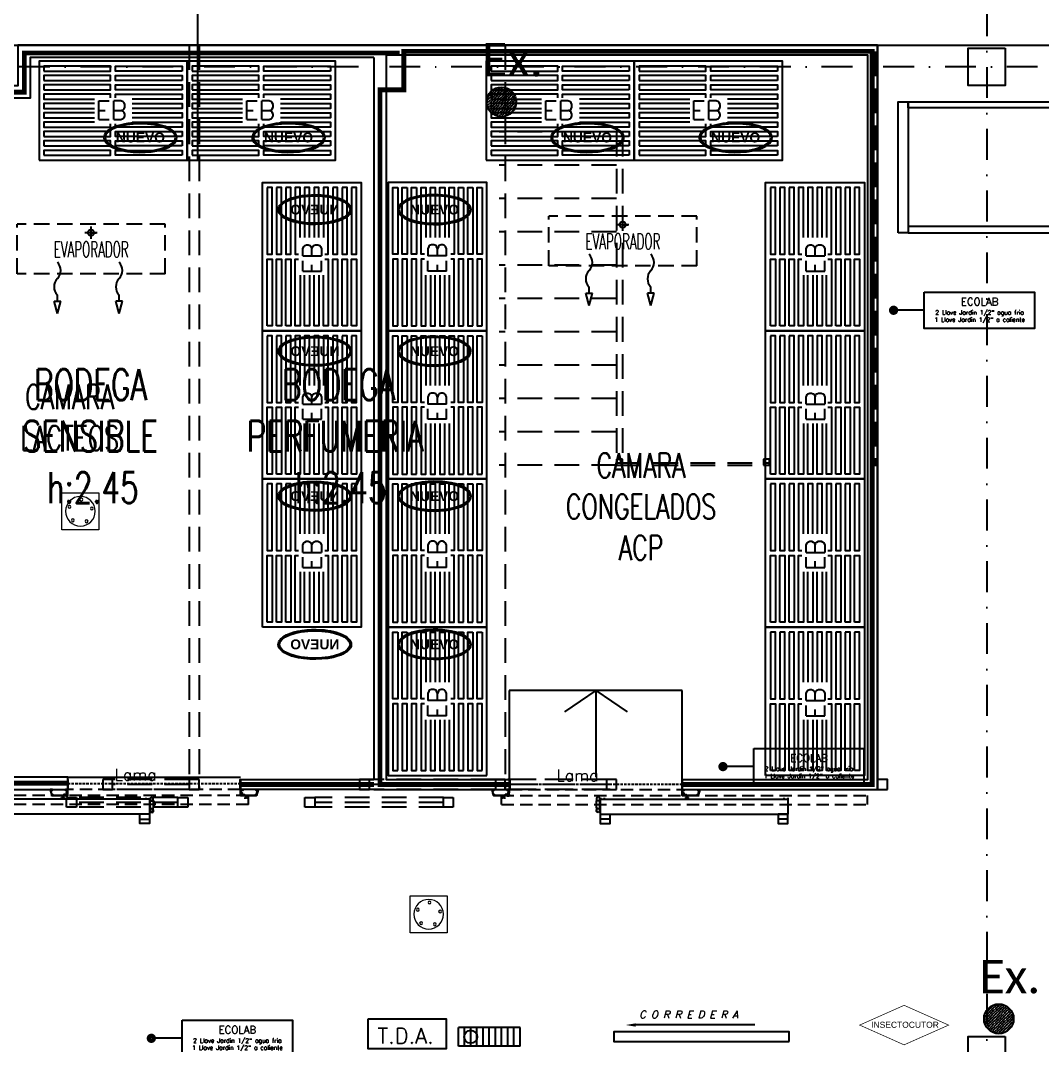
# Model space of a CAD drawing. Header units: millimetres. Extents: x 340 to 1003762, y 22 to 362022.
# Drawn here: x 612395 to 620672, y 299134 to 307432 of the extents above; entities that cross this region are included whole.
import ezdxf
from ezdxf.enums import TextEntityAlignment as Align

# ---------------------------------------------------------------- set-up
doc = ezdxf.new("R2010")
doc.units = ezdxf.units.MM
for name, pattern in [('LSBB_P_002 - PLANTA 1° NIVEL SALA DE VENTAS$0$000_ALTILLO PROPUESTA$0$HIDDEN', [0.375, 0.25, -0.125]), ('LSBB_P_002 - PLANTA 1° NIVEL SALA DE VENTAS$0$CONTINUOS', [0]), ('LSBB_P_002 - PLANTA 1° NIVEL SALA DE VENTAS$0$DASHDOT2', [0.5, 0.25, -0.125, 0, -0.125]), ('LSBB_P_002 - PLANTA 1° NIVEL SALA DE VENTAS$0$DASHED', [0.75, 0.5, -0.25]), ('LSBB_P_002 - PLANTA 1° NIVEL SALA DE VENTAS$0$HIDDEN', [0.375, 0.25, -0.125]), ('LSBB_P_002 - PLANTA 1° NIVEL SALA DE VENTAS$0$HIDDEN2', [0.1875, 0.125, -0.0625])]:
    doc.linetypes.add(name, pattern=pattern)
for name, color, linetype in [('A-DEMOLICION SV', 40, 'Continuous'), ('LSBB_P_002 - PLANTA 1° NIVEL SALA DE VENTAS$0$A-ACTIVOS NUEVOS', 20, 'Continuous'), ('LSBB_P_002 - PLANTA 1° NIVEL SALA DE VENTAS$0$A-DEMOLICIONES', 30, 'LSBB_P_002 - PLANTA 1° NIVEL SALA DE VENTAS$0$DASHED'), ('LSBB_P_002 - PLANTA 1° NIVEL SALA DE VENTAS$0$A-Equipamiento acero inox', 8, 'Continuous'), ('LSBB_P_002 - PLANTA 1° NIVEL SALA DE VENTAS$0$A-EVAPORADOR', 8, 'Continuous'), ('LSBB_P_002 - PLANTA 1° NIVEL SALA DE VENTAS$0$A-INSECTOCUTOR', 1, 'Continuous'), ('LSBB_P_002 - PLANTA 1° NIVEL SALA DE VENTAS$0$A-MOBILIARIO', 8, 'Continuous'), ('LSBB_P_002 - PLANTA 1° NIVEL SALA DE VENTAS$0$A-PANEL CAMARA NUEVO', 10, 'LSBB_P_002 - PLANTA 1° NIVEL SALA DE VENTAS$0$CONTINUOS'), ('LSBB_P_002 - PLANTA 1° NIVEL SALA DE VENTAS$0$A-PILETAS NUEVAS', 8, 'Continuous'), ('LSBB_P_002 - PLANTA 1° NIVEL SALA DE VENTAS$0$A-PUER', 2, 'Continuous'), ('LSBB_P_002 - PLANTA 1° NIVEL SALA DE VENTAS$0$A-PUERTAS NUEVAS', 10, 'Continuous'), ('LSBB_P_002 - PLANTA 1° NIVEL SALA DE VENTAS$0$A-SE CONSTRUYE RELLENO', 10, 'LSBB_P_002 - PLANTA 1° NIVEL SALA DE VENTAS$0$CONTINUOS'), ('LSBB_P_002 - PLANTA 1° NIVEL SALA DE VENTAS$0$A-TDA', 14, 'Continuous'), ('LSBB_P_002 - PLANTA 1° NIVEL SALA DE VENTAS$0$A-Textos', 2, 'Continuous'), ('LSBB_P_002 - PLANTA 1° NIVEL SALA DE VENTAS$0$CANALETA-DESAGUE', 4, 'Continuous'), ('LSBB_P_002 - PLANTA 1° NIVEL SALA DE VENTAS$0$E-TABIQUE-CAMARA', 1, 'Continuous'), ('LSBB_P_002 - PLANTA 1° NIVEL SALA DE VENTAS$0$EJES', 8, 'LSBB_P_002 - PLANTA 1° NIVEL SALA DE VENTAS$0$DASHDOT2'), ('LSBB_P_002 - PLANTA 1° NIVEL SALA DE VENTAS$0$ESTRUCTURA', 5, 'Continuous'), ('LSBB_P_002 - PLANTA 1° NIVEL SALA DE VENTAS$0$L-PILETAS EXISTENTES', 8, 'Continuous'), ('LSBB_P_002 - PLANTA 1° NIVEL SALA DE VENTAS$0$LINEA CORTES', 7, 'Continuous'), ('LSBB_P_002 - PLANTA 1° NIVEL SALA DE VENTAS$0$LLAVES ECOLAB', 90, 'Continuous'), ('LSBB_P_002 - PLANTA 1° NIVEL SALA DE VENTAS$0$MUROS', 5, 'Continuous'), ('LSBB_P_002 - PLANTA 1° NIVEL SALA DE VENTAS$0$N- EXTINTOR O RH', 1, 'Continuous'), ('LSBB_P_002 - PLANTA 1° NIVEL SALA DE VENTAS$0$PUERTAS', 2, 'Continuous'), ('LSBB_P_002 - PLANTA 1° NIVEL SALA DE VENTAS$0$RACKS BODEGAS', 2, 'Continuous'), ('LSBB_P_002 - PLANTA 1° NIVEL SALA DE VENTAS$0$TAB-REJA', 1, 'Continuous'), ('LSBB_P_002 - PLANTA 1° NIVEL SALA DE VENTAS$0$TABIQUE MALLA ACMA', 6, 'Continuous')]:
    doc.layers.add(name, color=color, linetype=linetype)
doc.styles.add('LSBB_P_002 - PLANTA 1° NIVEL SALA DE VENTAS$0$ARIAL', font='')
doc.styles.add('LSBB_P_002 - PLANTA 1° NIVEL SALA DE VENTAS$0$ROMANS', font='romans')
doc.styles.add('LSBB_P_002 - PLANTA 1° NIVEL SALA DE VENTAS$0$ROMANS20', font='ROMANS8.SHX', dxfattribs={"width": 0.9, "height": 2})
doc.styles.add('LSBB_P_002 - PLANTA 1° NIVEL SALA DE VENTAS$0$SANSSERIF', font='sas_____.pfb')
doc.styles.add('LSBB_P_002 - PLANTA 1° NIVEL SALA DE VENTAS$0$STANDARD', font='txt')
doc.styles.get('LSBB_P_002 - PLANTA 1° NIVEL SALA DE VENTAS$0$ARIAL').set_extended_font_data('Arial', bold=True)

# ---------------------------------------------------------------- blocks, each defined once
blk = doc.blocks.new('LSBB_P_002 - PLANTA 1° NIVEL SALA DE VENTAS$0$A$C0C1D28A6')
at = {"color": 8}
blk.add_circle((0.4, 0.075), 0.0524, dxfattribs=at)
at = {"layer": 'LSBB_P_002 - PLANTA 1° NIVEL SALA DE VENTAS$0$CANALETA-DESAGUE', "color": 8}
for p, q in [((0, 0.15), (0.5, 0.15)), ((0, 0.15), (0, 0)), ((0.05, 0.15), (0.05, 0)), ((0.1, 0.15), (0.1, 0)), ((0.15, 0.15), (0.15, 0)), ((0.2, 0.15), (0.2, 0)), ((0.25, 0.15), (0.25, 0)), ((0.3, 0.15), (0.3, 0)), ((0.35, 0.15), (0.35, 0)), ((0.4, 0.15), (0.4, 0)), ((0.45, 0.15), (0.45, 0)), ((0.5, 0.15), (0.5, 0)), ((0, 0), (0.5, 0))]:
    blk.add_line(p, q, dxfattribs=at)
blk = doc.blocks.new('LSBB_P_002 - PLANTA 1° NIVEL SALA DE VENTAS$0$A$C18211239')
at = {"layer": 'LSBB_P_002 - PLANTA 1° NIVEL SALA DE VENTAS$0$A-TDA'}
blk.add_lwpolyline([(0, 0.1934), (0.5054, 0.1934), (0.5054, 0), (0, 0)], close=True, dxfattribs=at)
at = {"layer": 'LSBB_P_002 - PLANTA 1° NIVEL SALA DE VENTAS$0$A-TDA', "style": 'LSBB_P_002 - PLANTA 1° NIVEL SALA DE VENTAS$0$ROMANS'}
blk.add_text('T.D.A.', height=0.1, dxfattribs=at).set_placement((0.0614, 0.0346))
blk = doc.blocks.new('LSBB_P_002 - PLANTA 1° NIVEL SALA DE VENTAS$0$A$C5D5E3A85')
at = {"color": 0, "linetype": 'ByBlock', "extrusion": (-1, -4e-16, 0)}
for p, q in [((0.8506, 0.252), (0.8506, 0.232)), ((0.8726, 0.232), (0.8726, 0.252)), ((0.8446, 0.228), (0.8489, 0.228)), ((0.8446, 0.172), (0.8446, 0.228)), ((0.8496, 0.172), (0.8446, 0.172)), ((0.8476, 0.222), (0.8476, 0.174)), ((0.8736, 0.172), (0.8496, 0.172)), ((0.8506, 0.2307), (0.8506, 0.232)), ((0.8506, 0.172), (0.8506, 0.152)), ((0.8726, 0.2307), (0.8726, 0.232)), ((0.8726, 0.152), (0.8726, 0.172)), ((0.8796, 0.172), (0.8736, 0.172)), ((0.8742, 0.228), (0.8796, 0.228)), ((0.8756, 0.222), (0.8756, 0.174))]:
    blk.add_line(p, q, dxfattribs=at)
at = {"color": 0, "linetype": 'ByBlock'}
for p, q in [((0.9596, 0.32), (0.8796, 0.32)), ((2.3993, 0.32), (2.3193, 0.32)), ((2.3993, 0.28), (2.3193, 0.28)), ((2.3993, 0.16), (2.3993, 0.28)), ((0.8796, 0.16), (0.8796, 0.24)), ((0.0865, 0.1555), (0.0865, 0.146)), ((0.1069, 0.146), (0.0865, 0.146)), ((0.1069, 0.1555), (0.1069, 0.146)), ((0.8818, 0.16), (0.9118, 0.16)), ((0.8818, 0.1485), (0.8818, 0.16)), ((0.9118, 0.1485), (0.9118, 0.16)), ((1.572, 0.1555), (1.572, 0.146)), ((1.572, 0.146), (1.5924, 0.146)), ((1.5924, 0.1555), (1.5924, 0.146)), ((2.367, 0.1485), (2.367, 0.16)), ((2.397, 0.1485), (2.397, 0.16))]:
    blk.add_line(p, q, dxfattribs=at)
for p, q in [((0.8796, 0.28), (2.3993, 0.28)), ((0.8796, 0.16), (2.3993, 0.16))]:
    blk.add_line(p, q)
at = {"color": 8, "linetype": 'LSBB_P_002 - PLANTA 1° NIVEL SALA DE VENTAS$0$HIDDEN2', "ltscale": 0.8}
for p, q in [((0.0796, 0.2016), (3.0425, 0.2016)), ((0.0796, 0.2016), (0.0796, 0.13)), ((3.0425, 0.2016), (3.0425, 0.13)), ((0.0796, 0.13), (3.0425, 0.13)), ((0.1459, 0.08), (1.5425, 0.08))]:
    blk.add_line(p, q, dxfattribs=at)
at = {"color": 0, "linetype": 'ByBlock', "ltscale": 5}
for p, q in [((0.1425, 0), (0.1425, 0.08)), ((1.5425, 0), (1.5425, 0.08))]:
    blk.add_line(p, q, dxfattribs=at)
at = {"color": 0, "linetype": 'ByBlock'}
for points in [[(0.8796, 0.28), (0.8796, 0.355), (0.9596, 0.355), (0.9596, 0.28)], [(2.3193, 0.28), (2.3193, 0.355), (2.3993, 0.355), (2.3993, 0.28)], [(0.8796, 0.24), (0.8796, 0.28)]]:
    blk.add_lwpolyline(points, dxfattribs=at)
for points in [[(0.0134, 0.1225), (0.0208, 0.1225, -0.343826), (0.0212, 0.1221), (0.0212, 0.1214, -0.414214), (0.0208, 0.121), (0.0131, 0.121, 0.336332), (0.0129, 0.1209), (0.0022, 0.0826, 0.496634), (0.0027, 0.082), (0.0105, 0.082, 0.414214), (0.011, 0.0825), (0.011, 0.0865, -0.414214), (0.0125, 0.088), (0.0164, 0.088, -0.414214), (0.017, 0.0874), (0.017, 0.0871, -0.414214), (0.0164, 0.0865), (0.013, 0.0865, 0.414214), (0.0125, 0.086), (0.0125, 0.0825, 0.414214), (0.013, 0.082), (0.0189, 0.082, -0.414214), (0.0195, 0.0814), (0.0195, 0.0806, -0.414214), (0.0189, 0.08), (0.0014, 0.08, -0.496634), (0, 0.0819), (0.0132, 0.1289, -0.336332), (0.0146, 0.13), (0.125, 0.13, -0.414214), (0.1265, 0.1285), (0.1265, 0.1245, 0.414214), (0.127, 0.124), (0.13, 0.124, -0.414214), (0.1315, 0.1225), (0.1315, 0.1095, 0.414214), (0.132, 0.109), (0.138, 0.109, 0.674073), (0.1385, 0.1095), (0.1385, 0.1225, -0.414214), (0.14, 0.124), (0.141, 0.124, -0.414214), (0.1425, 0.1225), (0.1425, 0.0815, -0.414214), (0.141, 0.08), (0.1231, 0.08, -0.414214), (0.1225, 0.0806), (0.1225, 0.0814, -0.414214), (0.1231, 0.082), (0.129, 0.082, 0.414214), (0.1295, 0.0825), (0.1295, 0.086, 0.414214), (0.129, 0.0865), (0.1256, 0.0865, -0.414214), (0.125, 0.0871), (0.125, 0.0874, -0.414214), (0.1256, 0.088), (0.1295, 0.088, -0.414214), (0.131, 0.0865), (0.131, 0.0825, 0.414214), (0.1315, 0.082), (0.14, 0.082, 0.414214), (0.1405, 0.0825), (0.1405, 0.1065, 0.414214), (0.14, 0.107), (0.131, 0.107, -0.414214), (0.1295, 0.1085), (0.1295, 0.1215, 0.414214), (0.129, 0.122), (0.126, 0.122, -0.414214), (0.1245, 0.1235), (0.1245, 0.1275, 0.414214), (0.124, 0.128), (0.1195, 0.128, 0.414214), (0.119, 0.1275), (0.119, 0.1225, -0.414214), (0.1175, 0.121), (0.1106, 0.121, -0.414214), (0.11, 0.1216), (0.11, 0.1224, -0.414214), (0.1106, 0.123), (0.1165, 0.123, 0.414214), (0.117, 0.1235), (0.117, 0.1275, 0.414214), (0.1165, 0.128), (0.0153, 0.128, 0.336332), (0.0148, 0.1276), (0.0134, 0.1225)], [(1.6716, 0.1225), (1.6642, 0.1225, 0.343826), (1.6638, 0.1221), (1.6638, 0.1214, 0.414214), (1.6642, 0.121), (1.6719, 0.121, -0.336332), (1.6721, 0.1209), (1.6828, 0.0826, -0.496634), (1.6823, 0.082), (1.6745, 0.082, -0.414214), (1.674, 0.0825), (1.674, 0.0865, 0.414214), (1.6725, 0.088), (1.6686, 0.088, 0.414214), (1.668, 0.0874), (1.668, 0.0871, 0.414214), (1.6686, 0.0865), (1.672, 0.0865, -0.414214), (1.6725, 0.086), (1.6725, 0.0825, -0.414214), (1.672, 0.082), (1.6661, 0.082, 0.414214), (1.6655, 0.0814), (1.6655, 0.0806, 0.414214), (1.6661, 0.08), (1.6836, 0.08, 0.496634), (1.685, 0.0819), (1.6719, 0.1289, 0.336332), (1.6704, 0.13), (1.56, 0.13, 0.414214), (1.5585, 0.1285), (1.5585, 0.1245, -0.414214), (1.558, 0.124), (1.555, 0.124, 0.414214), (1.5535, 0.1225), (1.5535, 0.1095, -0.414214), (1.553, 0.109), (1.547, 0.109, -0.674073), (1.5465, 0.1095), (1.5465, 0.1225, 0.414214), (1.545, 0.124), (1.544, 0.124, 0.414214), (1.5425, 0.1225), (1.5425, 0.0815, 0.414214), (1.544, 0.08), (1.5619, 0.08, 0.414214), (1.5625, 0.0806), (1.5625, 0.0814, 0.414214), (1.5619, 0.082), (1.556, 0.082, -0.414214), (1.5555, 0.0825), (1.5555, 0.086, -0.414214), (1.556, 0.0865), (1.5594, 0.0865, 0.414214), (1.56, 0.0871), (1.56, 0.0874, 0.414214), (1.5594, 0.088), (1.5555, 0.088, 0.414214), (1.554, 0.0865), (1.554, 0.0825, -0.414214), (1.5535, 0.082), (1.545, 0.082, -0.414214), (1.5445, 0.0825), (1.5445, 0.1065, -0.414214), (1.545, 0.107), (1.554, 0.107, 0.414214), (1.5555, 0.1085), (1.5555, 0.1215, -0.414214), (1.556, 0.122), (1.559, 0.122, 0.414214), (1.5605, 0.1235), (1.5605, 0.1275, -0.414214), (1.561, 0.128), (1.5655, 0.128, -0.414214), (1.566, 0.1275), (1.566, 0.1225, 0.414214), (1.5675, 0.121), (1.5744, 0.121, 0.414214), (1.575, 0.1216), (1.575, 0.1224, 0.414214), (1.5744, 0.123), (1.5685, 0.123, -0.414214), (1.568, 0.1235), (1.568, 0.1275, -0.414214), (1.5685, 0.128), (1.6697, 0.128, -0.336332), (1.6702, 0.1276), (1.6716, 0.1225)]]:
    blk.add_lwpolyline(points, format="xyb", dxfattribs=at)
at = {"color": 0, "linetype": 'ByBlock', "const_width": 0.0017}
for points in [[(0.0812, 0.1565), (0.0869, 0.1565)], [(0.084, 0.1565), (0.084, 0.1289)], [(0.1123, 0.1565), (0.1066, 0.1565)], [(0.1094, 0.1565), (0.1094, 0.1289)], [(1.5665, 0.1565), (1.5723, 0.1565)], [(1.5694, 0.1565), (1.5694, 0.1289)], [(1.5977, 0.1565), (1.5919, 0.1565)], [(1.5948, 0.1565), (1.5948, 0.1289)]]:
    blk.add_lwpolyline(points, dxfattribs=at)
at = {"color": 0, "linetype": 'ByBlock'}
for points in [[(0.126, 0.1303), (0.126, 0.1303, -0.346184), (0.127, 0.1312), (0.14, 0.1312, -0.414214), (0.143, 0.1282), (0.143, 0.1241, 0.093021), (0.1412, 0.1244), (0.1398, 0.1244, 0.315183), (0.1375, 0.1221), (0.1375, 0.1221), (0.1382, 0.1221, -0.414214), (0.1385, 0.1218), (0.1385, 0.1191, -0.414214), (0.1365, 0.1171), (0.133, 0.1171, -0.414214), (0.1315, 0.1186), (0.1315, 0.1214, -0.414214), (0.1322, 0.1221), (0.1325, 0.1221, 0.414214), (0.133, 0.1226), (0.133, 0.1226, 0.414214), (0.1315, 0.1241), (0.13, 0.1241, -0.414214), (0.127, 0.1272), (0.127, 0.1292, 0.31619)], [(0.135, 0.1191), (0.1354, 0.1191, 0.414214), (0.1357, 0.1194), (0.1357, 0.1238, 0.414214), (0.1354, 0.1241), (0.135, 0.1241, 0.414214), (0.1347, 0.1238), (0.1347, 0.1194, 0.414214)], [(1.559, 0.1303), (1.559, 0.1303, 0.346184), (1.558, 0.1312), (1.545, 0.1312, 0.414214), (1.542, 0.1282), (1.542, 0.1241, -0.093021), (1.5438, 0.1244), (1.5453, 0.1244, -0.315183), (1.5475, 0.1221), (1.5475, 0.1221), (1.5468, 0.1221, 0.414214), (1.5465, 0.1218), (1.5465, 0.1191, 0.414214), (1.5485, 0.1171), (1.552, 0.1171, 0.414214), (1.5535, 0.1186), (1.5535, 0.1214, 0.414214), (1.5528, 0.1221), (1.5525, 0.1221, -0.414214), (1.552, 0.1226), (1.552, 0.1226, -0.414214), (1.5535, 0.1241), (1.555, 0.1241, 0.414214), (1.558, 0.1272), (1.558, 0.1292, -0.31619)], [(1.55, 0.1191), (1.5496, 0.1191, -0.414214), (1.5493, 0.1194), (1.5493, 0.1238, -0.414214), (1.5496, 0.1241), (1.55, 0.1241, -0.414214), (1.5503, 0.1238), (1.5503, 0.1194, -0.414214)]]:
    blk.add_lwpolyline(points, format="xyb", close=True, dxfattribs=at)
for centre, radius, start, end in [((0.8616, 0.252), 0.014, 90, 218.21321), ((0.8616, 0.252), 0.011, 90, 180), ((0.8616, 0.252), 0.014, 321.78679, 90), ((0.8616, 0.252), 0.011, 0, 90), ((0.8616, 0.222), 0.014, 0, 180), ((0.8496, 0.174), 0.002, 180, 270), ((0.8736, 0.174), 0.002, 270, 0), ((0.8616, 0.152), 0.011, 180, 0)]:
    blk.add_arc(centre, radius, start, end, dxfattribs=at)
blk = doc.blocks.new('LSBB_P_002 - PLANTA 1° NIVEL SALA DE VENTAS$0$A$C112258A6')
at = {"layer": 'LSBB_P_002 - PLANTA 1° NIVEL SALA DE VENTAS$0$A-Equipamiento acero inox'}
for points in [[(0, 0.8), (1.2, 0.8), (1.2, 0), (0, 0), (0, 0.8)], [(0.4492, 0.4937), (0.04, 0.4937), (0.04, 0.5337), (0.58, 0.5337), (0.58, 0.5071)], [(0.7557, 0.4937), (1.16, 0.4937), (1.16, 0.5337), (0.62, 0.5337), (0.62, 0.5071)], [(0.4492, 0.4179), (0.04, 0.4179), (0.04, 0.4579), (0.4492, 0.4579)], [(0.7557, 0.4179), (1.16, 0.4179), (1.16, 0.4579), (0.7557, 0.4579)], [(0.4492, 0.3421), (0.04, 0.3421), (0.04, 0.3821), (0.4492, 0.3821)], [(0.7557, 0.3421), (1.16, 0.3421), (1.16, 0.3821), (0.7557, 0.3821)], [(0.58, 0.2951), (0.58, 0.2663), (0.04, 0.2663), (0.04, 0.3063), (0.4492, 0.3063)], [(0.62, 0.2951), (0.62, 0.2663), (1.16, 0.2663), (1.16, 0.3063), (0.7557, 0.3063)]]:
    blk.add_lwpolyline(points, dxfattribs=at)
for points in [[(0.04, 0.7611), (0.58, 0.7611), (0.58, 0.7211), (0.04, 0.7211)], [(1.16, 0.7611), (0.62, 0.7611), (0.62, 0.7211), (1.16, 0.7211)], [(0.04, 0.6853), (0.58, 0.6853), (0.58, 0.6453), (0.04, 0.6453)], [(1.16, 0.6853), (0.62, 0.6853), (0.62, 0.6453), (1.16, 0.6453)], [(0.04, 0.6095), (0.58, 0.6095), (0.58, 0.5695), (0.04, 0.5695)], [(1.16, 0.6095), (0.62, 0.6095), (0.62, 0.5695), (1.16, 0.5695)], [(0.04, 0.2305), (0.58, 0.2305), (0.58, 0.1905), (0.04, 0.1905)], [(1.16, 0.2305), (0.62, 0.2305), (0.62, 0.1905), (1.16, 0.1905)], [(0.04, 0.1547), (0.58, 0.1547), (0.58, 0.1147), (0.04, 0.1147)], [(1.16, 0.1547), (0.62, 0.1547), (0.62, 0.1147), (1.16, 0.1147)], [(0.04, 0.0789), (0.58, 0.0789), (0.58, 0.0389), (0.04, 0.0389)], [(1.16, 0.0789), (0.62, 0.0789), (0.62, 0.0389), (1.16, 0.0389)]]:
    blk.add_lwpolyline(points, close=True, dxfattribs=at)
at = {"layer": 'LSBB_P_002 - PLANTA 1° NIVEL SALA DE VENTAS$0$A-Equipamiento acero inox', "style": 'LSBB_P_002 - PLANTA 1° NIVEL SALA DE VENTAS$0$ROMANS'}
blk.add_text('EB ', height=0.15, dxfattribs=at).set_placement((0.4576, 0.3213))
blk = doc.blocks.new('LSBB_P_002 - PLANTA 1° NIVEL SALA DE VENTAS$0$A$C529333AF')
at = {"layer": 'LSBB_P_002 - PLANTA 1° NIVEL SALA DE VENTAS$0$A-ACTIVOS NUEVOS', "extrusion": (0, 0, -1)}
blk.add_ellipse((0, 0), major_axis=(0.2855, 0), ratio=0.388575, dxfattribs=at)
at = {"layer": 'LSBB_P_002 - PLANTA 1° NIVEL SALA DE VENTAS$0$A-ACTIVOS NUEVOS'}
blk.add_open_spline([(0.2955, 0), (0.2955, -0.021), (0.2828, -0.0409), (0.2407, -0.0737), (0.2108, -0.0875), (0.0693, -0.1291), (-0.0893, -0.1272), (-0.2453, -0.0748), (-0.2842, -0.048), (-0.3027, 0.019), (-0.2777, 0.0523), (-0.188, 0.0987), (-0.1218, 0.1143), (0.0524, 0.1263), (0.163, 0.1102), (0.2698, 0.0572), (0.2955, 0.0303), (0.2955, 0)], degree=3, knots=[0, 0, 0, 0, 0.461791, 0.461791, 0.923583, 0.923583, 2.283227, 2.283227, 3.034626, 3.034626, 3.786024, 3.786024, 4.537423, 4.537423, 5.618495, 5.618495, 6.283185, 6.283185, 6.283185, 6.283185], dxfattribs=at)
at = {"layer": 'LSBB_P_002 - PLANTA 1° NIVEL SALA DE VENTAS$0$A-ACTIVOS NUEVOS', "insert": (0, 0), "char_height": 0.08, "attachment_point": 5, "style": 'LSBB_P_002 - PLANTA 1° NIVEL SALA DE VENTAS$0$ARIAL'}
blk.add_mtext_dynamic_manual_height_columns('NUEVO', width=0.536552, gutter_width=0.7, heights=[0], dxfattribs=at)
blk = doc.blocks.new('LSBB_P_002 - PLANTA 1° NIVEL SALA DE VENTAS$0$A$C0C504C7A')
at = {"const_width": 0.0089}
blk.add_lwpolyline([(0.001, 0.585), (0.261, 0), (0.001, -0.586), (-0.259, 0)], close=True, dxfattribs=at)
at = {"style": 'LSBB_P_002 - PLANTA 1° NIVEL SALA DE VENTAS$0$SANSSERIF'}
blk.add_text('INSECTOCUTOR', height=0.07969, rotation=270, dxfattribs=at).set_placement((-0.035, -0.012), align=Align.CENTER)
blk = doc.blocks.new('LSBB_P_002 - PLANTA 1° NIVEL SALA DE VENTAS$0$EVC5-302-22')
at = {"linetype": 'LSBB_P_002 - PLANTA 1° NIVEL SALA DE VENTAS$0$HIDDEN', "ltscale": 0.5}
for p, q in [((2.3, -0.1), (1.1, -0.1)), ((1.1, -0.5), (1.1, -0.1)), ((2.3, -0.5), (2.3, -0.1)), ((2.3, -0.5), (1.1, -0.5))]:
    blk.add_line(p, q, dxfattribs=at)
for p, q in [((1.7, -0.2188), (1.7, -0.1188)), ((1.75, -0.1688), (1.65, -0.1688)), ((1.7, -0.1688), (1.74, -0.1688)), ((1.4001, -0.7226), (1.4537, -0.7226)), ((1.4269, -0.8226), (1.4001, -0.7226)), ((1.4269, -0.7226), (1.4269, -0.6726)), ((1.4269, -0.8226), (1.4537, -0.7226)), ((1.9537, -0.7226), (1.9001, -0.7226)), ((1.9269, -0.8226), (1.9001, -0.7226)), ((1.9269, -0.7226), (1.9269, -0.6726)), ((1.9269, -0.8226), (1.9537, -0.7226))]:
    blk.add_line(p, q)
blk.add_circle((1.7, -0.1688), 0.025)
for centre, start, end in [((1.3584, -0.4738), 315.9581, 44.0419), ((1.8584, -0.4738), 315.9581, 44.0419), ((1.4954, -0.6063), 135.9581, 224.0419), ((1.9954, -0.6063), 135.9581, 224.0419)]:
    blk.add_arc(centre, 0.0953, start, end)
at = {"style": 'LSBB_P_002 - PLANTA 1° NIVEL SALA DE VENTAS$0$ROMANS20', "width": 0.55}
blk.add_text('EVAPORADOR', height=0.128, dxfattribs=at).set_placement((1.7009, -0.3034), align=Align.MIDDLE)
blk = doc.blocks.new('LSBB_P_002 - PLANTA 1° NIVEL SALA DE VENTAS$0$A$C69995B83')
at = {"linetype": 'Continuous', "lineweight": 20}
for p, q in [((0, 0), (-0.3, 0)), ((-0.3, 0), (-0.3, -0.3)), ((0, -0.3), (0, 0)), ((-0.3, -0.3), (0, -0.3))]:
    blk.add_line(p, q, dxfattribs=at)
at = {"linetype": 'Continuous', "lineweight": 20, "const_width": 0.00333}
blk.add_lwpolyline([(-0.3, -0.3), (-0.3, 0), (0, 0), (0, -0.3)], close=True, dxfattribs=at)
at = {"linetype": 'Continuous', "lineweight": 20}
for centre, radius in [((-0.15, -0.15), 0.1199), ((-0.1863, -0.062), 0.0117), ((-0.0775, -0.0883), 0.0117), ((-0.2449, -0.1573), 0.0117), ((-0.2449, -0.1573), 0.0117), ((-0.1724, -0.2425), 0.0117), ((-0.0689, -0.1999), 0.0117)]:
    blk.add_circle(centre, radius, dxfattribs=at)
blk = doc.blocks.new('LSBB_P_002 - PLANTA 1° NIVEL SALA DE VENTAS$0$LLAVE ECOLAB')
at = {"layer": 'LSBB_P_002 - PLANTA 1° NIVEL SALA DE VENTAS$0$LLAVES ECOLAB', "color": 8}
blk.add_lwpolyline([(-1.5014, 0.5435), (-1.5014, 1.4369), (-1.2086, 1.4369), (-1.2086, 0.5435)], close=True, dxfattribs=at)
for points in [[(-1.355, 0.5435), (-1.355, 0.2948)], [(-1.355, 0.5107), (-1.355, 0.2948)]]:
    blk.add_lwpolyline(points, dxfattribs=at)
at = {"layer": 'LSBB_P_002 - PLANTA 1° NIVEL SALA DE VENTAS$0$LLAVES ECOLAB', "color": 8, "const_width": 0.035}
blk.add_lwpolyline([(-1.375, 0.2948, 1), (-1.335, 0.2948, 1)], format="xyb", close=True, dxfattribs=at)
blk.add_lwpolyline([(-1.375, 0.2948, 1), (-1.335, 0.2948, 1)], format="xyb", close=True, dxfattribs=at)
at = {"layer": 'LSBB_P_002 - PLANTA 1° NIVEL SALA DE VENTAS$0$A-MOBILIARIO', "ltscale": 0.25, "insert": (-1.3522, 0.9916), "char_height": 0.06, "width": 1.146377, "attachment_point": 5, "rotation": 90, "style": 'LSBB_P_002 - PLANTA 1° NIVEL SALA DE VENTAS$0$ROMANS'}
blk.add_mtext('\\A1;ECOLAB\\P{\\H0.58333x;2 Llave Jardin 1/2" agua fria\\P1 Llave Jardin 1/2" a caliente}', dxfattribs=at)
blk = doc.blocks.new('LSBB_P_002 - PLANTA 1° NIVEL SALA DE VENTAS$0$A$C733336A8')
at = {"layer": 'LSBB_P_002 - PLANTA 1° NIVEL SALA DE VENTAS$0$N- EXTINTOR O RH', "linetype": 'ByBlock'}
h = blk.add_hatch(dxfattribs=at)
h.set_pattern_fill('ANSI36,_I', color=256, scale=0.126, style=2)
h.set_pattern_definition([(45, (8652.443333, -21254.299438), (0.008352698853, 0.03062656246), [0.039375, -0.007875, 0, -0.007875])])
edge = h.paths.add_edge_path()
edge.add_arc((0.1724, 0.12), 0.12, 0, 360)
at = {"layer": 'LSBB_P_002 - PLANTA 1° NIVEL SALA DE VENTAS$0$N- EXTINTOR O RH'}
blk.add_circle((0.1724, 0.12), 0.12, dxfattribs=at)
at = {"layer": 'LSBB_P_002 - PLANTA 1° NIVEL SALA DE VENTAS$0$N- EXTINTOR O RH', "insert": (0.2618, 0.4601), "char_height": 0.27, "width": 6.008867, "attachment_point": 5, "style": 'LSBB_P_002 - PLANTA 1° NIVEL SALA DE VENTAS$0$STANDARD'}
blk.add_mtext('{\\fCalibri|b0|i0|c0|p34;Ex.}', dxfattribs=at)
blk = doc.blocks.new('LSBB_P_002 - PLANTA 1° NIVEL SALA DE VENTAS$0$EXTINTORES EXISTENTES')
at = {"layer": 'LSBB_P_002 - PLANTA 1° NIVEL SALA DE VENTAS$0$N- EXTINTOR O RH', "color": 20}
for p in [(839.2559, 320.7582), (843.2851, 313.3353)]:
    blk.add_blockref('LSBB_P_002 - PLANTA 1° NIVEL SALA DE VENTAS$0$A$C733336A8', p, dxfattribs=at)
blk = doc.blocks.new('LSBB_P_002 - PLANTA 1° NIVEL SALA DE VENTAS$0$DEMOL')
at = {"layer": 'LSBB_P_002 - PLANTA 1° NIVEL SALA DE VENTAS$0$A-DEMOLICIONES', "linetype": 'LSBB_P_002 - PLANTA 1° NIVEL SALA DE VENTAS$0$000_ALTILLO PROPUESTA$0$HIDDEN', "ltscale": 0.8}
for p, q in [((1036.9795, 321.3406), (1036.9795, 315.3156)), ((1037.0595, 321.3406), (1037.0595, 315.3156)), ((1039.5395, 321.3406), (1039.5395, 315.3156)), ((1042.5211, 321.2906), (1042.5211, 317.9406)), ((1042.5395, 321.2906), (1042.5395, 317.9406)), ((1040.4395, 320.6406), (1039.4895, 320.6406)), ((1040.4395, 320.6406), (1040.4395, 317.9406)), ((1040.4895, 320.6406), (1040.4895, 317.9406)), ((1040.4395, 320.3706), (1039.4895, 320.3706)), ((1040.4395, 320.1006), (1039.4895, 320.1006)), ((1040.4395, 319.8306), (1039.4895, 319.8306)), ((1040.4395, 319.5606), (1039.4895, 319.5606)), ((1040.4395, 319.2906), (1039.4895, 319.2906)), ((1040.4395, 319.0206), (1039.4895, 319.0206)), ((1040.4395, 318.7506), (1039.4895, 318.7506)), ((1040.4395, 318.4806), (1039.4895, 318.4806)), ((1040.4395, 318.2106), (1039.4895, 318.2106)), ((1040.4895, 317.9906), (1040.4395, 317.9906)), ((1040.4395, 317.9906), (1040.4395, 317.9406)), ((1040.4895, 317.9406), (1040.4895, 317.9906)), ((1041.6809, 317.9906), (1041.6309, 317.9906)), ((1041.6309, 317.9906), (1041.6309, 317.9406)), ((1041.6809, 317.9406), (1041.6809, 317.9906)), ((1042.5553, 317.9906), (1042.5053, 317.9906)), ((1042.5053, 317.9906), (1042.5053, 317.9406)), ((1042.5553, 317.9406), (1042.5553, 317.9906)), ((1040.4395, 317.9406), (1039.4895, 317.9406)), ((1040.4395, 317.959), (1041.6809, 317.959)), ((1040.4395, 317.959), (1041.6809, 317.959)), ((1040.4395, 317.9406), (1041.6809, 317.9406)), ((1040.4395, 317.9406), (1040.4895, 317.9406)), ((1041.6309, 317.9406), (1041.6809, 317.9406)), ((1042.5053, 317.9406), (1042.5553, 317.9406)), ((1036.3595, 315.3956), (1036.2795, 315.3956)), ((1036.2795, 315.3956), (1036.2795, 315.3156)), ((1036.3595, 315.3956), (1036.2795, 315.3956)), ((1036.2795, 315.3956), (1036.2795, 315.3156)), ((1036.3595, 315.3156), (1036.3595, 315.3956)), ((1036.3595, 315.3156), (1036.3595, 315.3956)), ((1036.9795, 315.3956), (1036.3595, 315.3956)), ((1036.9795, 315.3956), (1036.3595, 315.3956)), ((1036.9795, 315.3556), (1036.3595, 315.3556)), ((1036.9795, 315.3556), (1036.3595, 315.3556)), ((1037.0595, 315.3956), (1036.9795, 315.3956)), ((1036.9795, 315.3956), (1036.9795, 315.3156)), ((1037.0595, 315.3956), (1036.9795, 315.3956)), ((1036.9795, 315.3956), (1036.9795, 315.3156)), ((1037.0595, 315.3156), (1037.0595, 315.3956)), ((1037.0595, 315.3156), (1037.0595, 315.3956)), ((1038.4395, 315.3956), (1038.3595, 315.3956)), ((1038.3595, 315.3956), (1038.3595, 315.3156)), ((1038.4395, 315.3956), (1038.3595, 315.3956)), ((1038.3595, 315.3956), (1038.3595, 315.3156)), ((1038.4395, 315.3156), (1038.4395, 315.3956)), ((1038.4395, 315.3156), (1038.4395, 315.3956)), ((1039.4595, 315.3956), (1038.4395, 315.3956)), ((1039.4595, 315.3956), (1038.4395, 315.3956)), ((1039.4595, 315.3556), (1038.4395, 315.3556)), ((1039.4595, 315.3556), (1038.4395, 315.3556)), ((1039.5395, 315.3956), (1039.4595, 315.3956)), ((1039.4595, 315.3956), (1039.4595, 315.3156)), ((1039.5395, 315.3956), (1039.4595, 315.3956)), ((1039.4595, 315.3956), (1039.4595, 315.3156)), ((1039.5395, 315.3156), (1039.5395, 315.3956)), ((1039.5395, 315.3156), (1039.5395, 315.3956)), ((1040.3895, 315.3956), (1039.5395, 315.3956)), ((1040.3595, 315.3956), (1039.5395, 315.3956)), ((1040.3895, 315.3556), (1039.5395, 315.3556)), ((1040.3595, 315.3556), (1039.5395, 315.3556)), ((1040.4395, 315.3956), (1040.3595, 315.3956)), ((1040.3595, 315.3956), (1040.3595, 315.3156)), ((1040.4395, 315.3956), (1040.3595, 315.3956)), ((1040.3595, 315.3956), (1040.3595, 315.3156)), ((1040.4395, 315.3156), (1040.4395, 315.3956)), ((1040.4395, 315.3156), (1040.4395, 315.3956)), ((1035.9856, 315.1709), (1035.9856, 315.2509)), ((1035.9856, 315.2509), (1036.0656, 315.2509)), ((1035.9856, 315.1709), (1035.9856, 315.2509)), ((1035.9856, 315.2509), (1036.0656, 315.2509)), ((1036.0656, 315.2509), (1036.0656, 315.1709)), ((1036.8882, 315.2509), (1036.0656, 315.2509)), ((1036.0656, 315.2509), (1036.0656, 315.1709)), ((1036.8882, 315.2509), (1036.0656, 315.2509)), ((1036.2795, 315.3156), (1036.3595, 315.3156)), ((1036.2795, 315.3156), (1036.3595, 315.3156)), ((1036.9795, 315.3156), (1036.3595, 315.3156)), ((1036.9795, 315.3156), (1036.3595, 315.3156)), ((1036.8882, 315.1709), (1036.8882, 315.2509)), ((1036.8882, 315.2509), (1036.9682, 315.2509)), ((1036.8882, 315.1709), (1036.8882, 315.2509)), ((1036.8882, 315.2509), (1036.9682, 315.2509)), ((1036.9682, 315.2509), (1036.9682, 315.1709)), ((1036.9682, 315.2509), (1036.9682, 315.1709)), ((1036.9795, 315.3156), (1037.0595, 315.3156)), ((1036.9795, 315.3156), (1037.0595, 315.3156)), ((1036.9795, 315.3156), (1037.0595, 315.3156)), ((1037.9176, 315.1709), (1037.9176, 315.2509)), ((1037.9176, 315.2509), (1037.9976, 315.2509)), ((1037.9176, 315.1709), (1037.9176, 315.2509)), ((1037.9176, 315.2509), (1037.9976, 315.2509)), ((1037.9976, 315.2509), (1037.9976, 315.1709)), ((1039.039, 315.2509), (1037.9976, 315.2509)), ((1037.9976, 315.2509), (1037.9976, 315.1709)), ((1039.039, 315.2509), (1037.9976, 315.2509)), ((1038.3595, 315.3156), (1038.4395, 315.3156)), ((1038.3595, 315.3156), (1038.4395, 315.3156)), ((1039.4595, 315.3156), (1038.4395, 315.3156)), ((1039.4595, 315.3156), (1038.4395, 315.3156)), ((1039.039, 315.1709), (1039.039, 315.2509)), ((1039.039, 315.2509), (1039.119, 315.2509)), ((1039.039, 315.1709), (1039.039, 315.2509)), ((1039.039, 315.2509), (1039.119, 315.2509)), ((1039.119, 315.2509), (1039.119, 315.1709)), ((1039.119, 315.2509), (1039.119, 315.1709)), ((1039.4595, 315.3156), (1039.5395, 315.3156)), ((1039.4595, 315.3156), (1039.5395, 315.3156)), ((1040.3895, 315.3156), (1039.5395, 315.3156)), ((1040.3595, 315.3156), (1039.5395, 315.3156)), ((1040.3595, 315.3156), (1040.4395, 315.3156)), ((1040.3595, 315.3156), (1040.4395, 315.3156)), ((1036.0656, 315.1709), (1035.9856, 315.1709)), ((1036.0656, 315.1709), (1035.9856, 315.1709)), ((1036.8882, 315.2109), (1036.0656, 315.2109)), ((1036.8882, 315.2109), (1036.0656, 315.2109)), ((1036.8882, 315.1709), (1036.0656, 315.1709)), ((1036.8882, 315.1709), (1036.0656, 315.1709)), ((1036.9682, 315.1709), (1036.8882, 315.1709)), ((1036.9682, 315.1709), (1036.8882, 315.1709)), ((1037.9976, 315.1709), (1037.9176, 315.1709)), ((1037.9976, 315.1709), (1037.9176, 315.1709)), ((1039.039, 315.2109), (1037.9976, 315.2109)), ((1039.039, 315.2109), (1037.9976, 315.2109)), ((1039.039, 315.1709), (1037.9976, 315.1709)), ((1039.039, 315.1709), (1037.9976, 315.1709)), ((1039.119, 315.1709), (1039.039, 315.1709)), ((1039.119, 315.1709), (1039.039, 315.1709))]:
    blk.add_line(p, q, dxfattribs=at)
at = {"layer": 'LSBB_P_002 - PLANTA 1° NIVEL SALA DE VENTAS$0$A-DEMOLICIONES', "linetype": 'LSBB_P_002 - PLANTA 1° NIVEL SALA DE VENTAS$0$000_ALTILLO PROPUESTA$0$HIDDEN', "ltscale": 0.8, "style": 'LSBB_P_002 - PLANTA 1° NIVEL SALA DE VENTAS$0$ROMANS', "width": 0.7}
for s, p in [('BODEGA', (1035.7238, 318.4673, 0)), ('BODEGA', (1037.7327, 318.4673, 0)), ('SENSIBLE', (1035.6321, 318.0506, 0)), ('PERFUMERIA', (1037.4452, 318.0506, 0)), ('h:2.45', (1035.828, 317.6339, 0)), ('h:2.45', (1037.8368, 317.6339, 0))]:
    blk.add_text(s, height=0.25, dxfattribs=at).set_placement(p)
blk = doc.blocks.new('LSBB_P_002 - PLANTA 1° NIVEL SALA DE VENTAS', base_point=(223.5696, 14.2202))
at = {"layer": 'LSBB_P_002 - PLANTA 1° NIVEL SALA DE VENTAS$0$A-PANEL CAMARA NUEVO'}
for points in [[(838.4753, 321.3406), (835.591, 321.3406), (835.591, 321.0106), (835.288, 321.0106)], [(840.9726, 315.3156), (842.5553, 315.3156), (842.5553, 321.3406), (838.4753, 321.3406)], [(838.4753, 321.2406), (835.691, 321.2406), (835.691, 320.9106), (835.188, 320.9106)], [(838.4753, 321.2406), (838.4753, 321.0156), (838.4753, 321.0156), (838.4753, 315.3956)], [(840.9726, 315.3956), (842.4753, 315.3956), (842.4753, 321.2606), (838.5753, 321.2606), (838.5753, 320.9356), (838.5753, 320.9356), (838.5753, 315.3956), (839.576, 315.3956)], [(833.9965, 315.3156), (835.9965, 315.3156), (835.9965, 315.4156), (833.672, 315.4156)], [(837.3931, 315.3156), (837.3931, 315.3956), (838.4753, 315.3956)], [(839.576, 315.3956), (839.576, 315.3156)], [(840.9726, 315.3156), (840.9726, 315.3956)], [(838.4953, 315.3156), (837.3931, 315.3156)], [(838.4753, 315.3156), (838.4753, 315.3156), (839.576, 315.3156)]]:
    blk.add_lwpolyline(points, dxfattribs=at)
at = {"layer": 'LSBB_P_002 - PLANTA 1° NIVEL SALA DE VENTAS$0$A-PUER', "linetype": 'LSBB_P_002 - PLANTA 1° NIVEL SALA DE VENTAS$0$000_ALTILLO PROPUESTA$0$HIDDEN', "ltscale": 0.08}
for p, q in [((837.3965, 315.3612), (835.9965, 315.3612)), ((840.9726, 315.3556), (839.576, 315.3556))]:
    blk.add_line(p, q, dxfattribs=at)
at = {"layer": 'LSBB_P_002 - PLANTA 1° NIVEL SALA DE VENTAS$0$A-SE CONSTRUYE RELLENO', "const_width": 0.04}
for points in [[(838.6848, 321.2774), (835.6442, 321.2774), (835.6442, 320.9613), (835.2348, 320.9613)], [(839.5726, 315.3556), (838.5251, 315.3556), (838.5251, 320.9785), (838.7191, 320.9785), (838.7191, 321.2911), (842.5107, 321.2911), (842.5107, 315.3556), (840.9726, 315.3556)], [(835.9965, 315.3656), (830.4495, 315.3656)], [(837.3965, 315.3556), (838.4753, 315.3556)]]:
    blk.add_lwpolyline(points, dxfattribs=at)
at = {"layer": 'LSBB_P_002 - PLANTA 1° NIVEL SALA DE VENTAS$0$E-TABIQUE-CAMARA'}
for points in [[(842.5553, 321.3406), (842.5553, 315.3156)], [(838.4953, 315.3156), (838.5753, 315.3156)]]:
    blk.add_lwpolyline(points, dxfattribs=at)
at = {"layer": 'LSBB_P_002 - PLANTA 1° NIVEL SALA DE VENTAS$0$EJES'}
for p, q in [((843.4395, 330.1656), (843.4395, 242.5191)), ((877.8587, 321.1656), (769.0572, 321.1656))]:
    blk.add_line(p, q, dxfattribs=at)
at = {"layer": 'LSBB_P_002 - PLANTA 1° NIVEL SALA DE VENTAS$0$ESTRUCTURA'}
for points in [[(843.5895, 321.3156), (843.5895, 321.0156), (843.2895, 321.0156), (843.2895, 321.3156)], [(843.5895, 321.3156), (843.5895, 321.0156), (843.2895, 321.0156), (843.2895, 321.3156)], [(843.5895, 313.3156), (843.5895, 313.0156), (843.2895, 313.0156), (843.2895, 313.3156)]]:
    blk.add_lwpolyline(points, close=True, dxfattribs=at)
at = {"layer": 'LSBB_P_002 - PLANTA 1° NIVEL SALA DE VENTAS$0$LINEA CORTES', "color": 1, "ltscale": 3}
blk.add_line((837.05, 320.4076), (837.05, 323.7627), dxfattribs=at)
at = {"layer": 'LSBB_P_002 - PLANTA 1° NIVEL SALA DE VENTAS$0$MUROS', "color": 5}
blk.add_line((824.874, 321.3406), (874.6145, 321.3406), dxfattribs=at)
at = {"layer": 'LSBB_P_002 - PLANTA 1° NIVEL SALA DE VENTAS$0$PUERTAS', "color": 8, "linetype": 'LSBB_P_002 - PLANTA 1° NIVEL SALA DE VENTAS$0$CONTINUOS', "ltscale": 0.8}
for p, q in [((840.9726, 316.1156), (839.5726, 316.1156)), ((839.5726, 316.1156), (839.5726, 315.3956)), ((840.2726, 316.1156), (840.0192, 315.9442)), ((840.2726, 316.1156), (840.2726, 315.4156)), ((840.2726, 316.1156), (840.526, 315.9442)), ((840.9726, 315.3956), (840.9726, 316.1156))]:
    blk.add_line(p, q, dxfattribs=at)
at = {"layer": 'LSBB_P_002 - PLANTA 1° NIVEL SALA DE VENTAS$0$PUERTAS'}
blk.add_line((840.5754, 313.4116), (841.5608, 313.4116), dxfattribs=at)
at = {"layer": 'LSBB_P_002 - PLANTA 1° NIVEL SALA DE VENTAS$0$PUERTAS', "linetype": 'LSBB_P_002 - PLANTA 1° NIVEL SALA DE VENTAS$0$CONTINUOS', "ltscale": 0.8}
blk.add_lwpolyline([(835.9965, 315.4156), (837.3965, 315.4156)], dxfattribs=at)
at = {"layer": 'LSBB_P_002 - PLANTA 1° NIVEL SALA DE VENTAS$0$PUERTAS'}
blk.add_lwpolyline([(841.8388, 313.276), (841.8388, 313.3539), (840.4188, 313.3539), (840.4188, 313.276)], close=True, dxfattribs=at)
at = {"layer": 'LSBB_P_002 - PLANTA 1° NIVEL SALA DE VENTAS$0$PUERTAS', "color": 2}
blk.add_solid([(840.596, 313.4224, -0.831), (840.5148, 313.4088, -0.831), (840.596, 313.3953, -0.831)], dxfattribs=at)
at = {"layer": 'LSBB_P_002 - PLANTA 1° NIVEL SALA DE VENTAS$0$RACKS BODEGAS', "color": 2}
for points in [[(842.7218, 319.8226), (842.7218, 320.8826), (842.8018, 320.8826), (842.8018, 319.8226)], [(845.2168, 320.8826), (845.2168, 320.8326), (842.8018, 320.8326), (842.8018, 320.8826)], [(845.2168, 319.8226), (845.2168, 319.8726), (842.8018, 319.8726), (842.8018, 319.8226)]]:
    blk.add_lwpolyline(points, close=True, dxfattribs=at)
at = {"layer": 'LSBB_P_002 - PLANTA 1° NIVEL SALA DE VENTAS$0$TABIQUE MALLA ACMA', "color": 3}
blk.add_lwpolyline([(842.6353, 315.3156), (842.6353, 315.3956), (842.5553, 315.3956), (842.5553, 315.3156)], close=True, dxfattribs=at)
blk.add_lwpolyline([(842.6353, 315.3156), (842.6353, 315.3956), (842.5553, 315.3956), (842.5553, 315.3156)], close=True, dxfattribs=at)
at = {"layer": 'LSBB_P_002 - PLANTA 1° NIVEL SALA DE VENTAS$0$A-ACTIVOS NUEVOS'}
for p in [(836.5845, 320.593), (837.7845, 320.593), (840.2056, 320.593), (841.4056, 320.593), (838.9668, 320.0096), (838.966, 318.8631), (838.9668, 317.6896), (838.9668, 316.4896)]:
    blk.add_blockref('LSBB_P_002 - PLANTA 1° NIVEL SALA DE VENTAS$0$A$C529333AF', p, dxfattribs=at)
at = {"layer": 'LSBB_P_002 - PLANTA 1° NIVEL SALA DE VENTAS$0$A-ACTIVOS NUEVOS', "xscale": -1}
for p in [(837.997, 320.0096), (837.9978, 318.8631), (837.997, 317.6896), (837.997, 316.4896)]:
    blk.add_blockref('LSBB_P_002 - PLANTA 1° NIVEL SALA DE VENTAS$0$A$C529333AF', p, dxfattribs=at)
at = {"layer": 'LSBB_P_002 - PLANTA 1° NIVEL SALA DE VENTAS$0$A-DEMOLICIONES'}
blk.add_blockref('LSBB_P_002 - PLANTA 1° NIVEL SALA DE VENTAS$0$DEMOL', (-200, 0), dxfattribs=at)
at = {"layer": 'LSBB_P_002 - PLANTA 1° NIVEL SALA DE VENTAS$0$A-Equipamiento acero inox', "ltscale": 0.25, "xscale": -1}
for p, rotation in [((835.7634, 321.2106), 180), ((836.9634, 321.2106), 180), ((839.3844, 321.2106), 180), ((840.5844, 321.2106), 180), ((838.5911, 319.0291), 270), ((838.5911, 317.8291), 270), ((838.5911, 316.6291), 270), ((838.5911, 315.4291), 270)]:
    blk.add_blockref('LSBB_P_002 - PLANTA 1° NIVEL SALA DE VENTAS$0$A$C112258A6', p, dxfattribs=dict(at, rotation=rotation))
at = {"layer": 'LSBB_P_002 - PLANTA 1° NIVEL SALA DE VENTAS$0$A-Equipamiento acero inox', "ltscale": 0.25, "rotation": 90.00000000000001}
for p in [(838.3727, 319.0291), (842.4485, 319.0291), (838.3727, 317.8291), (842.4485, 317.8291), (838.3727, 316.6291), (842.4485, 316.6291), (842.4485, 315.4291)]:
    blk.add_blockref('LSBB_P_002 - PLANTA 1° NIVEL SALA DE VENTAS$0$A$C112258A6', p, dxfattribs=at)
at = {"layer": 'LSBB_P_002 - PLANTA 1° NIVEL SALA DE VENTAS$0$A-EVAPORADOR'}
for p in [(834.4851, 319.9908), (838.7916, 320.0556)]:
    blk.add_blockref('LSBB_P_002 - PLANTA 1° NIVEL SALA DE VENTAS$0$EVC5-302-22', p, dxfattribs=at)
at = {"layer": 'LSBB_P_002 - PLANTA 1° NIVEL SALA DE VENTAS$0$A-INSECTOCUTOR', "color": 1, "xscale": 0.6154695185053047, "yscale": 0.6154695185053047, "zscale": 0.6154695185053047, "rotation": 90}
blk.add_blockref('LSBB_P_002 - PLANTA 1° NIVEL SALA DE VENTAS$0$A$C0C504C7A', (842.7702, 313.4074), dxfattribs=at)
at = {"layer": 'LSBB_P_002 - PLANTA 1° NIVEL SALA DE VENTAS$0$A-PILETAS NUEVAS', "xscale": -1, "rotation": 90}
for p in [(835.9486, 317.4174), (838.7692, 314.1553)]:
    blk.add_blockref('LSBB_P_002 - PLANTA 1° NIVEL SALA DE VENTAS$0$A$C69995B83', p, dxfattribs=at)
at = {"layer": 'LSBB_P_002 - PLANTA 1° NIVEL SALA DE VENTAS$0$A-PUERTAS NUEVAS', "rotation": 180}
blk.add_blockref('LSBB_P_002 - PLANTA 1° NIVEL SALA DE VENTAS$0$A$C5D5E3A85', (837.539, 315.3956), dxfattribs=at)
at = {"layer": 'LSBB_P_002 - PLANTA 1° NIVEL SALA DE VENTAS$0$A-PUERTAS NUEVAS', "xscale": -1, "rotation": 180}
blk.add_blockref('LSBB_P_002 - PLANTA 1° NIVEL SALA DE VENTAS$0$A$C5D5E3A85', (839.4301, 315.3956), dxfattribs=at)
at = {"layer": 'LSBB_P_002 - PLANTA 1° NIVEL SALA DE VENTAS$0$L-PILETAS EXISTENTES', "rotation": 180}
blk.add_blockref('LSBB_P_002 - PLANTA 1° NIVEL SALA DE VENTAS$0$A$C0C1D28A6', (839.6604, 313.3882), dxfattribs=at)
at = {"layer": 'LSBB_P_002 - PLANTA 1° NIVEL SALA DE VENTAS$0$LLAVES ECOLAB', "rotation": 270}
for p in [(842.3902, 317.8397), (841.0083, 314.1457), (836.3783, 311.9459)]:
    blk.add_blockref('LSBB_P_002 - PLANTA 1° NIVEL SALA DE VENTAS$0$LLAVE ECOLAB', p, dxfattribs=at)
at = {"layer": 'LSBB_P_002 - PLANTA 1° NIVEL SALA DE VENTAS$0$N- EXTINTOR O RH'}
blk.add_blockref('LSBB_P_002 - PLANTA 1° NIVEL SALA DE VENTAS$0$EXTINTORES EXISTENTES', (0.08, 0.0032), dxfattribs=at)
at = {"layer": 'LSBB_P_002 - PLANTA 1° NIVEL SALA DE VENTAS$0$TAB-REJA', "xscale": 1.25, "yscale": 1.25, "zscale": 1.25}
blk.add_blockref('LSBB_P_002 - PLANTA 1° NIVEL SALA DE VENTAS$0$A$C18211239', (838.4286, 313.2156), dxfattribs=at)
at = {"layer": 'LSBB_P_002 - PLANTA 1° NIVEL SALA DE VENTAS$0$A-PUER', "linetype": 'LSBB_P_002 - PLANTA 1° NIVEL SALA DE VENTAS$0$000_ALTILLO PROPUESTA$0$HIDDEN', "style": 'LSBB_P_002 - PLANTA 1° NIVEL SALA DE VENTAS$0$ROMANS'}
for p in [(836.3742, 315.3883, 0.0052), (839.9536, 315.3828, 0.0052)]:
    blk.add_text('Lama', height=0.09375, dxfattribs=at).set_placement(p)
at = {"layer": 'LSBB_P_002 - PLANTA 1° NIVEL SALA DE VENTAS$0$A-Textos', "char_height": 0.2, "width": 3.652653, "attachment_point": 2, "style": 'LSBB_P_002 - PLANTA 1° NIVEL SALA DE VENTAS$0$ROMANS'}
for s, insert in [('{\\W0.7;CAMARA\\PLACTEOS}', (836.012, 318.5932, 0)), ('{\\W0.7;CAMARA \\PCONGELADOS\\PACP}', (840.6395, 318.0392))]:
    blk.add_mtext(s, dxfattribs=dict(at, insert=insert))
at = {"layer": 'LSBB_P_002 - PLANTA 1° NIVEL SALA DE VENTAS$0$PUERTAS', "color": 2, "style": 'LSBB_P_002 - PLANTA 1° NIVEL SALA DE VENTAS$0$ROMANS', "oblique": 15}
blk.add_text('C O R R E D E R A', height=0.06, dxfattribs=at).set_placement((841.024, 313.4632), align=Align.CENTER)

msp = doc.modelspace()

# ---------------------------------------------------------------- block references
at = {"layer": 'A-DEMOLICION SV', "xscale": 1000, "yscale": 1000, "zscale": 1000}
msp.add_blockref('LSBB_P_002 - PLANTA 1° NIVEL SALA DE VENTAS', (350.9, 111.5), dxfattribs=at)

doc.saveas('drawing.dxf')
